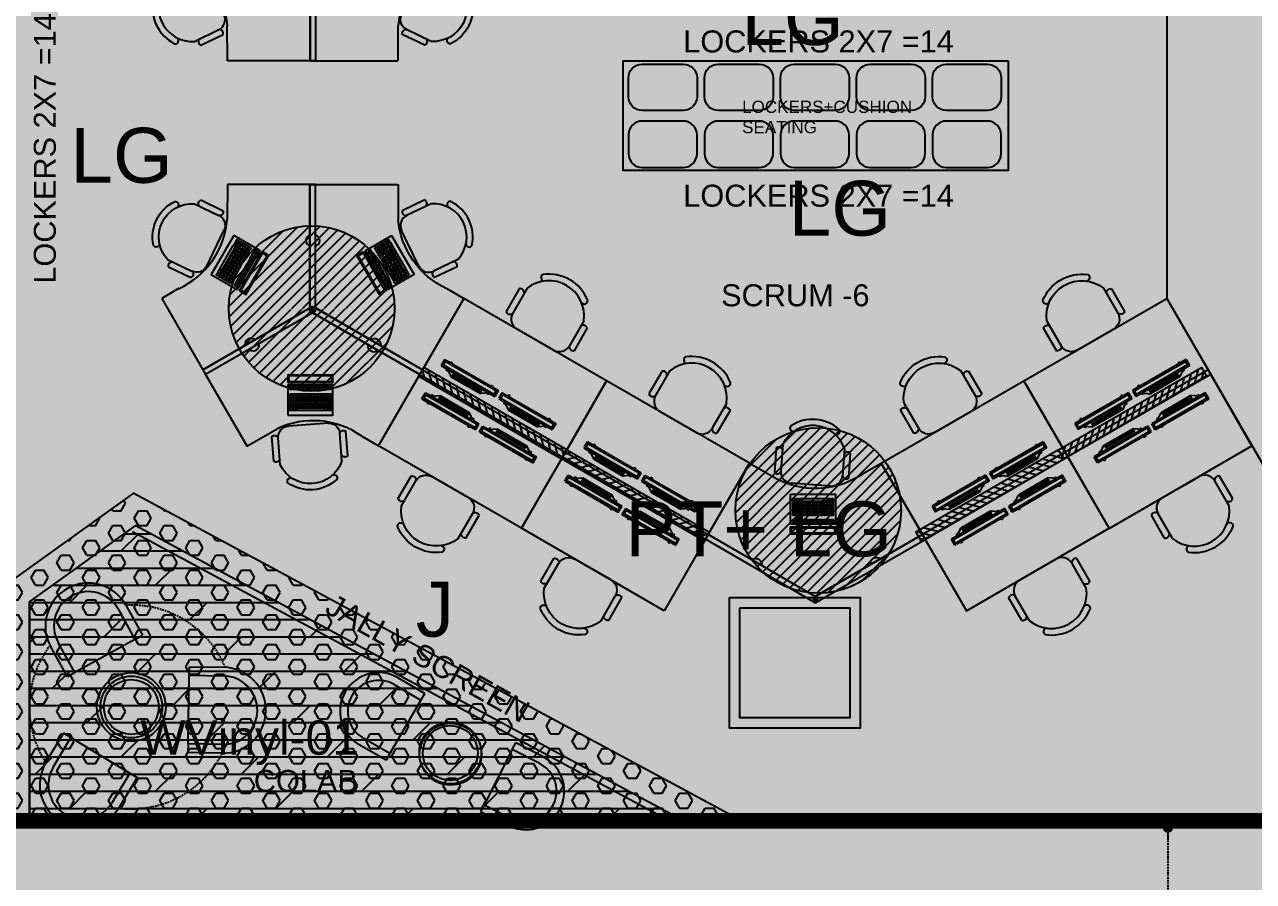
# Model space of a CAD drawing. Header units: millimetres. Extents: x 4688743 to 4806056, y -3017657 to -2960297.
# Drawn here: x 4718546 to 4727490, y -2975656 to -2969417 of the extents above; entities that cross this region are included whole.
import ezdxf

# ---------------------------------------------------------------- set-up
doc = ezdxf.new("R2010")
doc.units = ezdxf.units.MM
doc.header["$MEASUREMENT"] = 0
doc.header["$PDMODE"] = 34
for name, pattern in [('CONTINU', [0]), ('DASHED', [19.05, 12.7, -6.35]), ('HIDDEN', [0.375, 0.25, -0.125])]:
    doc.linetypes.add(name, pattern=pattern)
for name, color, linetype in [('a-bldg line above', 7, 'HIDDEN'), ('a-col', 3, 'Continuous'), ('a-hat col', 254, 'Continuous'), ('i floor', 252, 'Continuous'), ('I-CEIL', 11, 'CONTINU'), ('I-CHAR', 100, 'Continuous'), ('I-CLNG-GRID', 31, 'Continuous'), ('I-EQPM', 20, 'Continuous'), ('I-EQPN', 93, 'Continuous'), ('I-FINISHES', 174, 'Continuous'), ('I-FLOOR', 8, 'Continuous'), ('I-FLOOR-TEXT', 2, 'Continuous'), ('I-FURN', 3, 'Continuous'), ('I-FURN-CHAIR', 20, 'Continuous'), ('I-FURN-CHAR', 2, 'Continuous'), ('I-FURN-FLOOR', 8, 'DASHED'), ('I-FURN-PNLS', 147, 'Continuous'), ('I-PART', 1, 'Continuous'), ('I-PART-I-DIM', 252, 'Continuous'), ('I-TEXT', 2, 'Continuous'), ('lighting', 7, 'Continuous')]:
    doc.layers.add(name, color=color, linetype=linetype)
doc.styles.add('ROMANS', font='arial.ttf', dxfattribs={"height": 175})
doc.linetypes.add('FENCELINE2', pattern='A,6.35,-2.54,[132,ltypeshp.shx,S=2.54,R=0,X=-2.54,Y=0],-2.54,25.4', length=36.83)
doc.linetypes.add('ZIGZAG', pattern='A,0.0001,-0.2,[131,ltypeshp.shx,S=0.2,R=0,X=-0.2,Y=0],-0.4,[131,ltypeshp.shx,S=0.2,R=180,X=0.2,Y=0],-0.2', length=0.8001)
doc.dimstyles.new('I-DIM-100', dxfattribs={"dimscale": 100, "dimtxt": 175, "dimasz": 0.75, "dimexe": 0.0625, "dimexo": 0.0625, "dimgap": 0.09, "dimtad": 0, "dimdec": 0, "dimrnd": 5, "dimzin": 0, "dimdsep": 46, "dimtxsty": 'ROMANS', "dimblk": 'DOT', "dimcen": 0.09, "dimclrd": 8, "dimclre": 8, "dimclrt": 2, "dimadec": 0, "dimazin": 0, "dimtfac": 1, "dimtdec": 0, "dimtmove": 2, "dimatfit": 3, "dimfxl": 0, "dimtolj": 1, "dimtzin": 0, "dimarcsym": 0})

# ---------------------------------------------------------------- blocks, each defined once
blk = doc.blocks.new('I-CHAR')
at = {"layer": 'I-FURN-CHAR', "color": 0}
for p, q in [((-438.2, 234.5), (-234.5, 438.2)), ((19.2, 299), (-120, 438.2)), ((30.3, 351.6), (-97.7, 479.5)), ((-351.6, -30.3), (-479.5, 97.7)), ((-299, -19.2), (-438.2, 120))]:
    blk.add_line(p, q, dxfattribs=at)
for centre, radius, start, end in [((-177.3, 380.9), 81, 45, 135), ((-95.3, 451), 28.6, 94.80348, 202.85849), ((1.7, 354), 28.6, 247.14151, 355.19652), ((-203, 203), 242, 246.63139, 23.36861), ((-380.9, 177.3), 81, 135, 225), ((-203, 203), 287, 276.456, 353.544), ((59.3, 164.7), 23.7, 13.6623, 155.9702), ((-451, 95.3), 28.6, 67.14151, 175.19652), ((-354, -1.7), 28.6, 274.80348, 22.85849), ((-164.7, -59.3), 23.7, 114.0298, 256.3377)]:
    blk.add_arc(centre, radius, start, end, dxfattribs=at)
blk = doc.blocks.new('I-LTOP')
at = {"linetype": 'Continuous'}
for points in [[(-225, 325), (225, 325), (225, 400), (-225, 400)], [(-225, 0), (225, 0), (225, 300), (-225, 300)]]:
    blk.add_lwpolyline(points, close=True, dxfattribs=at)
at = {"color": 8, "linetype": 'Continuous'}
for points in [[(-215, 335), (215, 335), (215, 390), (-215, 390)], [(-205, 281), (-180, 281), (-180, 256), (-205, 256)], [(-170, 281), (-145, 281), (-145, 256), (-170, 256)], [(-135, 281), (-110, 281), (-110, 256), (-135, 256)], [(-100, 281), (-75, 281), (-75, 256), (-100, 256)], [(-65, 281), (-40, 281), (-40, 256), (-65, 256)], [(-30, 281), (-5, 281), (-5, 256), (-30, 256)], [(5, 281), (30, 281), (30, 256), (5, 256)], [(40, 281), (65, 281), (65, 256), (40, 256)], [(75, 281), (100, 281), (100, 256), (75, 256)], [(110, 281), (135, 281), (135, 256), (110, 256)], [(145, 281), (170, 281), (170, 256), (145, 256)], [(180, 281), (205, 281), (205, 256), (180, 256)], [(-205, 211), (-180, 211), (-180, 186), (-205, 186)], [(-205, 176), (-180, 176), (-180, 151), (-205, 151)], [(-205, 141), (-180, 141), (-180, 116), (-205, 116)], [(-170, 211), (-145, 211), (-145, 186), (-170, 186)], [(-170, 176), (-145, 176), (-145, 151), (-170, 151)], [(-170, 141), (-145, 141), (-145, 116), (-170, 116)], [(-135, 211), (-110, 211), (-110, 186), (-135, 186)], [(-135, 176), (-110, 176), (-110, 151), (-135, 151)], [(-135, 141), (-110, 141), (-110, 116), (-135, 116)], [(-100, 211), (-75, 211), (-75, 186), (-100, 186)], [(-100, 176), (-75, 176), (-75, 151), (-100, 151)], [(-100, 141), (-75, 141), (-75, 116), (-100, 116)], [(-65, 211), (-40, 211), (-40, 186), (-65, 186)], [(-65, 176), (-40, 176), (-40, 151), (-65, 151)], [(-65, 141), (-40, 141), (-40, 116), (-65, 116)], [(-30, 211), (-5, 211), (-5, 186), (-30, 186)], [(-30, 176), (-5, 176), (-5, 151), (-30, 151)], [(-30, 141), (-5, 141), (-5, 116), (-30, 116)], [(5, 211), (30, 211), (30, 186), (5, 186)], [(5, 176), (30, 176), (30, 151), (5, 151)], [(5, 141), (30, 141), (30, 116), (5, 116)], [(40, 211), (65, 211), (65, 186), (40, 186)], [(40, 176), (65, 176), (65, 151), (40, 151)], [(40, 141), (65, 141), (65, 116), (40, 116)], [(75, 211), (100, 211), (100, 186), (75, 186)], [(75, 176), (100, 176), (100, 151), (75, 151)], [(75, 141), (100, 141), (100, 116), (75, 116)], [(110, 211), (135, 211), (135, 186), (110, 186)], [(110, 176), (135, 176), (135, 151), (110, 151)], [(110, 141), (135, 141), (135, 116), (110, 116)], [(145, 211), (170, 211), (170, 186), (145, 186)], [(145, 176), (170, 176), (170, 151), (145, 151)], [(145, 141), (170, 141), (170, 116), (145, 116)], [(180, 211), (205, 211), (205, 186), (180, 186)], [(180, 176), (205, 176), (205, 151), (180, 151)], [(180, 141), (205, 141), (205, 116), (180, 116)], [(-205, 106), (-180, 106), (-180, 81), (-205, 81)], [(-205, 71), (-180, 71), (-180, 46), (-205, 46)], [(-170, 106), (-145, 106), (-145, 81), (-170, 81)], [(-170, 71), (-145, 71), (-145, 46), (-170, 46)], [(-135, 106), (-110, 106), (-110, 81), (-135, 81)], [(-135, 71), (135, 71), (135, 46), (-135, 46)], [(-100, 106), (-75, 106), (-75, 81), (-100, 81)], [(-65, 106), (-40, 106), (-40, 81), (-65, 81)], [(-30, 106), (-5, 106), (-5, 81), (-30, 81)], [(5, 106), (30, 106), (30, 81), (5, 81)], [(40, 106), (65, 106), (65, 81), (40, 81)], [(75, 106), (100, 106), (100, 81), (75, 81)], [(110, 106), (135, 106), (135, 81), (110, 81)], [(145, 106), (170, 106), (170, 81), (145, 81)], [(145, 71), (170, 71), (170, 46), (145, 46)], [(180, 106), (205, 106), (205, 81), (180, 81)], [(180, 71), (205, 71), (205, 46), (180, 46)]]:
    blk.add_lwpolyline(points, close=True, dxfattribs=at)
blk = doc.blocks.new('120 deg')
at = {"layer": 'I-FURN'}
for p, q in [((0, -43.3), (-779.4, -493.3)), ((779.4, -493.3), (0, -43.3)), ((-779.4, -493.3), (-479.4, -1012.9)), ((479.4, -1012.9), (779.4, -493.3)), ((-478.9, -1013.8), (-258.7, -887.6)), ((356.2, -941.8), (479.4, -1012.9))]:
    blk.add_line(p, q, dxfattribs=at)
for centre, radius, start, end in [((-432.5, -276.4), 43.6, 229.30903, 10.69097), ((444.2, -283.1), 43.6, 169.30903, 310.69097), ((2.6, -1438.8), 610, 54.5643, 115.35787)]:
    blk.add_arc(centre, radius, start, end, dxfattribs=at)
at = {"layer": 'I-FURN-PNLS'}
for p, q in [((0, 2.9), (-799.4, -458.7)), ((0, -43.3), (0, 2.9)), ((0, 2.9), (799.4, -458.7)), ((0, -43.3), (-779.4, -493.3)), ((0, -43.3), (-20, -8.7)), ((0, -43.3), (20, -8.7)), ((0, -43.3), (779.4, -493.3)), ((-799.4, -458.7), (-779.4, -493.3)), ((779.4, -493.3), (799.4, -458.7))]:
    blk.add_line(p, q, dxfattribs=at)
at = {"layer": 'I-EQPM', "xscale": 0.7289999993517995, "yscale": 0.7289999993517995, "zscale": 0.7289999993517995}
blk.add_blockref('I-LTOP', (-16.9, -787.8), dxfattribs=at)
at = {"layer": 'I-FURN', "extrusion": (0, 0, -1), "zscale": -1, "rotation": 310.8322319987356}
blk.add_blockref('I-CHAR', (-2, -1331.7), dxfattribs=at)
blk = doc.blocks.new('I-SMON')
at = {"layer": 'I-EQPM'}
for p, q in [((266.7, 10.9), (-183.3, 10.9)), ((-183.3, 10.9), (-183.3, -39.1)), ((266.7, 10.9), (266.7, -39.1)), ((266.7, -39.1), (-183.3, -39.1)), ((-133.3, -39.1), (-83.3, -74.1)), ((166.7, -74.1), (-83.3, -74.1)), ((216.7, -39.1), (166.7, -74.1))]:
    blk.add_line(p, q, dxfattribs=at)
at = {"layer": 'I-EQPM', "color": 8}
for p, q in [((166.7, -54), (-83.3, -54)), ((166.7, -67.4), (-83.3, -67.4))]:
    blk.add_line(p, q, dxfattribs=at)
blk.add_lwpolyline([(256.7, -29.1), (-173.3, -29.1), (-173.3, 0.9), (256.7, 0.9)], close=True, dxfattribs=at)
at = {"layer": 'I-EQPM'}
for points in [[(-123.3, 10.9), (-123.3, 18.4), (-133.3, 18.4), (-133.3, 10.9)], [(206.7, 10.9), (206.7, 18.4), (216.7, 18.4), (216.7, 10.9)], [(-123.3, -46.1), (-123.3, -50.4), (-133.3, -50.4), (-133.3, -39.1)], [(206.7, -46.1), (206.7, -50.4), (216.7, -50.4), (216.7, -39.1)]]:
    blk.add_lwpolyline(points, dxfattribs=at)
blk = doc.blocks.new('1200X750MM')
at = {"color": 177}
for p, q in [((4894824.7, -2990642.5), (4894824.7, -2990682.5)), ((4896024.7, -2990642.5), (4896024.7, -2990682.5))]:
    blk.add_line(p, q, dxfattribs=at)
at = {"layer": 'I-FURN'}
for p, q in [((4894824.7, -2990042.5), (4896024.7, -2990042.5)), ((4894824.7, -2990642.5), (4894824.7, -2990042.5)), ((4896024.7, -2990042.5), (4896024.7, -2990642.5)), ((4896024.7, -2990642.5), (4894824.7, -2990642.5))]:
    blk.add_line(p, q, dxfattribs=at)
at = {"layer": 'I-FURN', "color": 177}
for p, q in [((4896024.7, -2990642.5), (4894824.7, -2990642.5)), ((4896024.7, -2990682.5), (4894824.7, -2990682.5))]:
    blk.add_line(p, q, dxfattribs=at)
at = {"layer": 'I-EQPN'}
for p in [(4895173.2, -2990508.3, 0), (4895656.8, -2990508.3, 0)]:
    blk.add_blockref('I-SMON', p, dxfattribs=at)
at = {"layer": 'I-FURN-CHAIR', "extrusion": (0, 0, -1), "xscale": 1.058823529411668, "yscale": 1.058823529411668, "zscale": -1.058823529411765, "rotation": 135.0000000000092}
blk.add_blockref('I-CHAR', (-4895424.7, -2989538.8), dxfattribs=at)
blk = doc.blocks.new('A$C1aef29ba')
at = {"layer": 'I-CHAR'}
for p, q in [((62.4, 1268.2), (6.2, 1266.7)), ((512.3, 1280.4), (568.5, 1281.9)), ((62.4, 512.3), (6.2, 513.8)), ((512.3, 500.1), (568.5, 498.5))]:
    blk.add_line(p, q, dxfattribs=at)
for points in [[(0.1, 1491.6), (6.2, 1266.7)], [(56.3, 1493.2), (62.4, 1268.2), (512.3, 1280.4), (506.2, 1505.3)], [(568.5, 1281.9), (562.4, 1506.9)], [(0.1, 288.9), (6.2, 513.8)], [(56.3, 287.3), (62.4, 512.3), (512.3, 500.1), (506.2, 275.2)], [(568.5, 498.5), (562.4, 273.6)]]:
    blk.add_lwpolyline(points, dxfattribs=at)
for centre, radius, start, end in [((281.2, 1499.2), 281.3, 1.55202, 181.55202), ((281.2, 1499.2), 225, 1.55202, 181.55202), ((281.2, 281.2), 281.3, 178.44798, 358.44798), ((281.2, 281.2), 225, 178.44798, 358.44798)]:
    blk.add_arc(centre, radius, start, end, dxfattribs=at)
at = {"layer": 'I-FURN'}
blk.add_circle((306.2, 890.2), 225, dxfattribs=at)
blk = doc.blocks.new('LOUNGE-3')
at = {"layer": 'I-CHAR'}
for p, q in [((26.6, 492.1), (81.3, 522.4)), ((421.8, 230.8), (422.9, 293.3)), ((-410.8, 249.9), (-465.5, 219.6)), ((-439.5, -223), (-493, -190.8)), ((412.9, -269.1), (411.8, -331.6)), ((-11, -480.7), (42.6, -512.9))]:
    blk.add_line(p, q, dxfattribs=at)
for points in [[(-39.8, 741.1), (81.3, 522.4)], [(-94.5, 710.8), (26.6, 492.1), (-410.8, 249.9), (-531.9, 468.6)], [(-465.5, 219.6), (-586.6, 438.3)], [(422.9, 293.3), (672.9, 288.9)], [(662.8, -273.6), (412.9, -269.1), (421.8, 230.8), (671.8, 226.4)], [(-621.9, -405.1), (-493, -190.8)], [(-568.3, -437.3), (-439.5, -223), (-11, -480.7), (-139.8, -695)], [(661.7, -336), (411.8, -331.6)], [(42.6, -512.9), (-86.3, -727.2)]]:
    blk.add_lwpolyline(points, dxfattribs=at)
for centre, radius, start, end in [((-313.2, 589.7), 312.5, 28.97732, 208.97732), ((-313.2, 589.7), 250, 28.97732, 208.97732), ((667.3, -23.6), 312.5, 268.97732, 88.97732), ((667.3, -23.6), 250, 268.97732, 88.97732), ((-354.1, -566.1), 312.5, 148.97732, 328.97732), ((-354.1, -566.1), 250, 148.97732, 328.97732)]:
    blk.add_arc(centre, radius, start, end, dxfattribs=at)
at = {"layer": 'I-FURN'}
blk.add_circle((0, 0), 250, dxfattribs=at)
at = {"layer": 'I-FURN-FLOOR'}
for start, end in [(22.87293, 93.07734), (142.88908, 213.07734), (262.88908, 333.07734)]:
    blk.add_arc((0, 0), 742.2, start, end, dxfattribs=at)
blk = doc.blocks.new('TE')
at = {"layer": 'lighting'}
h = blk.add_hatch(dxfattribs=at)
h.set_pattern_fill('ANSI31', color=256, scale=444.659501, angle=180)
h.set_pattern_definition([(225, (521058.506, -328391.95), (39.3027186, -39.3027186), [])])
edge = h.paths.add_edge_path()
edge.add_arc((4707750.4, -2967012.9), 602.6, 0, 360)
edge = h.paths.add_edge_path(flags=17)
edge.add_arc((4707750.4, -1393315.7), 1573697.3, 269.9804879, 270.0195121, ccw=False)
edge.add_arc((4707750.4, -2932028.5), 34988.5, 269.12236, 270.87764)
at = {"layer": 'lighting', "color": 6}
blk.add_circle((4707750.4, -2967012.9, 0), 602.6, dxfattribs=at)
blk = doc.blocks.new('f')
at = {"layer": 'lighting'}
h = blk.add_hatch(dxfattribs=at)
h.set_pattern_fill('ANSI31', color=2, scale=333, angle=180)
h.paths.add_polyline_path([(4696707.9, -2963336), (4697907.9, -2963336), (4697907.9, -2963411), (4696707.9, -2963411)])
blk.add_lwpolyline([(4696707.9, -2963336), (4697907.9, -2963336), (4697907.9, -2963411), (4696707.9, -2963411)], close=True, dxfattribs=at)
blk = doc.blocks.new('_Dot')
at = {"color": 0, "linetype": 'Continuous', "lineweight": -2}
blk.add_line((-0.5, 0), (-1, 0), dxfattribs=at)
at = {"color": 0, "linetype": 'Continuous', "const_width": 0.5}
blk.add_lwpolyline([(-0.25, 0, 1), (0.25, 0, 1)], format="xyb", close=True, dxfattribs=at)
blk = doc.blocks.new('*D195')
at = {"layer": 'Defpoints', "color": 0}
for p in [(4726801.7, -2975264.6, 0), (4726867.2, -2975264.6), (4726801.7, -2976764.6, 0)]:
    blk.add_point(p, dxfattribs=at)
at = {"layer": 'I-PART-I-DIM', "color": 8, "linetype": 'DASHED', "lineweight": -2}
for p, q in [((4726807.9, -2975264.6), (4726873.5, -2975264.6)), ((4726867.2, -2975339.6), (4726867.2, -2975752.9)), ((4726867.2, -2976689.6), (4726867.2, -2976276.4)), ((4726807.9, -2976764.6), (4726873.5, -2976764.6))]:
    blk.add_line(p, q, dxfattribs=at)
at = {"layer": 'I-PART-I-DIM', "color": 8, "lineweight": -2, "xscale": 75, "yscale": 75, "zscale": 75}
for p, rotation in [((4726867.2, -2975264.6), 90), ((4726867.2, -2976764.6), 270)]:
    blk.add_blockref('_Dot', p, dxfattribs=dict(at, rotation=rotation))
at = {"layer": 'I-PART-I-DIM', "color": 2, "insert": (4726867.2, -2976014.6), "char_height": 175, "attachment_point": 5, "rotation": 90, "style": 'ROMANS'}
blk.add_mtext('\\A1;1500', dxfattribs=at)

msp = doc.modelspace()

# ---------------------------------------------------------------- hatches: boundary and pattern name
at = {"layer": 'a-hat col'}
h = msp.add_hatch(color=256, dxfattribs=at)
h.paths.add_polyline_path([(4752351.8, -2973566.3), (4752801.8, -2973566.3), (4752801.8, -2975266.8), (4751253.1, -2975266.8), (4751253.1, -2974666.8), (4752351.8, -2974666.8)])
h.paths.add_polyline_path([(4734146.9, -2973515.6), (4734148.5, -2973965.1), (4735551.8, -2973965.1), (4735550.2, -2973515.6)])
h.paths.add_polyline_path([(4734148.5, -2965764.9), (4734148.5, -2966214.9), (4735551.8, -2966214.9), (4735551.8, -2965764.9)])
h.paths.add_polyline_path([(4741354.2, -2968650.5), (4741054.2, -2968650.5), (4741054.2, -2970044.1), (4741354.2, -2970044.1)])
h.paths.add_polyline_path([(4742904.2, -2968650.5), (4742604.2, -2968650.5), (4742604.2, -2970044.1), (4742904.2, -2970044.1)])
h.paths.add_polyline_path([(4744104.3, -2965764.9), (4744104.3, -2966064.9), (4742604.2, -2966064.9), (4742604.2, -2965764.9)])
h.paths.add_polyline_path([(4743251.9, -2974464.6), (4744051.9, -2974464.6), (4744051.9, -2975264.6), (4743251.9, -2975264.6)])
h.paths.add_polyline_path([(4734751.8, -2974464.6), (4735551.8, -2974464.6), (4735551.8, -2975264.6), (4734751.8, -2975264.6)])
h.paths.add_polyline_path([(4752651.8, -2965764.6), (4751253.1, -2965764.6), (4751253.1, -2967764.6), (4751553.1, -2967764.6), (4751553.1, -2966064.6), (4752651.8, -2966064.6)])
h.paths.add_polyline_path([(4747653.1, -2967764.6), (4747953.1, -2967764.6), (4747953.1, -2965764.6), (4747653.1, -2965764.6)])
h.paths.add_polyline_path([(4723751.8, -2965765.3), (4724551.8, -2965765.3), (4724551.8, -2966565.3), (4723751.8, -2966565.3)])
h.paths.add_polyline_path([(4712751.8, -2965765.3), (4713551.8, -2965765.3), (4713551.8, -2966565.3), (4712751.8, -2966565.3)])
h.paths.add_polyline_path([(4751751.8, -2984664.6), (4752551.8, -2984664.6), (4752551.8, -2985464.6), (4751751.8, -2985464.6)])
h.paths.add_polyline_path([(4743251.9, -2984664.6), (4744051.9, -2984664.6), (4744051.9, -2985464.6), (4743251.9, -2985464.6)])
h.paths.add_polyline_path([(4723751.8, -2973664.6), (4724551.8, -2973664.6), (4724551.8, -2974464.6), (4723751.8, -2974464.6)])
h.paths.add_polyline_path([(4712751.8, -2984664.6), (4713551.8, -2984664.6), (4713551.8, -2985464.6), (4712751.8, -2985464.6)])
h.paths.add_polyline_path([(4712751.8, -2973664.6), (4713551.8, -2973664.6), (4713551.8, -2974464.6), (4712751.8, -2974464.6)])
h.paths.add_polyline_path([(4734751.8, -2984664.6), (4735551.8, -2984664.6), (4735551.8, -2985464.6), (4734751.8, -2985464.6)])
h.paths.add_polyline_path([(4747553.1, -2975264.1), (4747953.1, -2975264.1), (4747953.1, -2973964.1), (4747553.1, -2973964.1)])
h.paths.add_polyline_path([(4723751.8, -2984664.6), (4724551.8, -2984664.6), (4724551.8, -2985464.6), (4723751.8, -2985464.6)])
at = {"layer": 'i floor'}
h = msp.add_hatch(dxfattribs=at)
h.set_pattern_fill('ANSI31', color=256, scale=50)
h.set_pattern_definition([(45, (-831.27, -12278.078), (-4.4194173824, 4.4194173824), [])])
h.paths.add_polyline_path([(4729096.1, -2975264.5), (4729096, -2975164.5), (4706080.6, -2975164.5), (4706080.6, -2975264.6)])
at = {"layer": 'I-CEIL', "linetype": 'ByBlock'}
h = msp.add_hatch(dxfattribs=at)
h.set_pattern_fill('AR-CONC', color=152, scale=100, double=1)
h.set_pattern_definition([(50, (0, 0), (717.26018, -62.752135), [75, -825]), (355, (0, 0), (-138.75133, 752.19213), [60, -660]), (100.451444, (59.8, -5.2), (578.50885, 689.43999), [63.74019, -701.14211]), (46.1842, (0, 200), (1067.24133, -165.51928), [112.5, -1237.5]), (96.635635, (88.9, 186.2), (934.66195, 974.1186), [95.61034, -1051.71376]), (351.184164, (0, 200), (934.66195, 974.1186), [90, -990]), (21, (100, 150), (596.90705, -402.61889), [75, -825]), (326, (100, 150), (243.31533, 725.150045), [60, -660]), (71.451445, (149.74, 116.45), (840.22238, 322.53115), [63.74019, -701.14211]), (37.5, (0, 0), (12.159855, 332.893854), [0, -652, 0, -670, 0, -662.5]), (7.5, (0, 0), (263.069537, 394.411712), [0, -382, 0, -637, 0, -252.5]), (327.5, (-223, 0), (533.822436, -22.554872), [0, -250, 0, -780, 0, -1035]), (317.5, (-323, 0), (583.18617, 100.104982), [0, -325, 0, -518, 0, -735])])
edge = h.paths.add_edge_path()
edge.add_line((4729096.1, -2975264.6), (4729080.8, -2965965.9))
edge.add_line((4729080.8, -2965965.9), (4724551.8, -2965965.9))
edge.add_line((4724551.8, -2965965.9), (4724551.8, -2966565.3))
edge.add_line((4724551.8, -2966565.3), (4723751.8, -2966565.3))
edge.add_line((4723751.8, -2966565.3), (4723751.8, -2965965.9))
edge.add_line((4723751.8, -2965965.9), (4713551.8, -2965966))
edge.add_line((4713551.8, -2965966), (4713551.8, -2966565.3))
edge.add_line((4713551.8, -2966565.3), (4712751.8, -2966565.3))
edge.add_line((4712751.8, -2966565.3), (4712751.8, -2965966))
edge.add_line((4712751.8, -2965966), (4702551.8, -2965966.1))
edge.add_line((4702551.8, -2965966.1), (4702551.8, -2966565.3))
edge.add_line((4702551.8, -2966565.3), (4702551.9, -2969440.8))
edge.add_line((4702551.9, -2969440.8), (4704051.7, -2969440.8))
edge.add_line((4704051.7, -2969440.8), (4704051.8, -2973264.7))
edge.add_arc((4706051.8, -2973264.6), 2000, 180.00182, 270)
edge.add_line((4706051.8, -2975264.6), (4729096.1, -2975264.6))
h.paths.add_polyline_path([(4694606.8, -2965966.1), (4702401.8, -2965966.1), (4702401.8, -2969440.8), (4694606.8, -2969440.8)])
h = msp.add_hatch(dxfattribs=at)
h.set_pattern_fill('DASH', color=256, scale=999, angle=180)
edge = h.paths.add_edge_path()
edge.add_line((4694606.8, -2969440.8), (4694606.8, -2970692.9))
edge.add_line((4694606.8, -2970692.9), (4701099.5, -2970692.9))
edge.add_line((4701099.5, -2970692.9), (4701099.5, -2974264.6))
edge.add_line((4701099.5, -2974264.6), (4701746.8, -2974264.6))
edge.add_line((4701746.8, -2974264.6), (4701751.8, -2973664.6))
edge.add_line((4701751.8, -2973664.6), (4702551.8, -2973664.6))
edge.add_line((4702551.8, -2973664.6), (4702546.8, -2977114.6))
edge.add_line((4702546.8, -2977114.6), (4709126.7, -2977123))
edge.add_line((4709126.7, -2977123), (4709126.7, -2981131.3))
edge.add_line((4709126.7, -2981131.3), (4708946.7, -2981131.2))
edge.add_line((4708946.7, -2981131.2), (4708946.7, -2982652.9))
edge.add_line((4708946.7, -2982652.9), (4712081.9, -2982652.9))
edge.add_line((4712081.9, -2982652.9), (4712082, -2980387))
edge.add_line((4712082, -2980387), (4710846.7, -2980387))
edge.add_line((4710846.7, -2980387), (4710846.7, -2978839.6))
edge.add_arc((4712846.7, -2978839.6), 2000, 90, 180, ccw=False)
edge.add_line((4712846.7, -2976839.6), (4727819.3, -2976839.6))
edge.add_line((4727819.3, -2976839.6), (4727819.2, -2978874.6))
edge.add_line((4727819.2, -2978874.6), (4728743.5, -2978866))
edge.add_line((4728743.5, -2978866), (4728743.5, -2976839.6))
edge.add_line((4728743.5, -2976839.6), (4736929.5, -2976839.6))
edge.add_line((4736929.5, -2976839.6), (4736929.5, -2985266.2))
edge.add_line((4736929.5, -2985266.2), (4738429.5, -2985266.4))
edge.add_line((4738429.5, -2985266.4), (4738429.5, -2976841.3))
edge.add_line((4738429.5, -2976841.3), (4752446.8, -2976841.3))
edge.add_line((4752446.8, -2976841.3), (4752446.8, -2975266.8))
edge.add_line((4752446.8, -2975266.8), (4743251.9, -2975266.8))
edge.add_line((4743251.9, -2975266.8), (4743251.7, -2971965))
edge.add_line((4743251.7, -2971965), (4741354.2, -2971965))
edge.add_line((4741354.2, -2971965), (4741354.2, -2971965))
edge.add_line((4741354.2, -2971965), (4741204.2, -2971965))
edge.add_line((4741204.2, -2971965), (4741204.2, -2971965))
edge.add_line((4741204.2, -2971965), (4739604.2, -2971965))
edge.add_line((4739604.2, -2971965), (4739604.2, -2975264.6))
edge.add_line((4739604.2, -2975264.6), (4734746.8, -2975264.6))
edge.add_line((4734746.8, -2975264.6), (4734746.8, -2973965.1))
edge.add_line((4734746.8, -2973965.1), (4734148.6, -2973967.3))
edge.add_line((4734148.6, -2973967.3), (4734148.6, -2972141.5))
edge.add_line((4734148.6, -2972141.5), (4731396.1, -2972187.8))
edge.add_line((4731396.1, -2972187.8), (4731396.1, -2975164.6))
edge.add_line((4731396.1, -2975164.6), (4731996.1, -2975164.6))
edge.add_line((4731996.1, -2975164.6), (4731996.1, -2975264.6))
edge.add_line((4731996.1, -2975264.6), (4706051.8, -2975264.6))
edge.add_arc((4706051.8, -2973264.6), 2000, 180, 270, ccw=False)
edge.add_line((4704051.8, -2973264.6), (4704051.7, -2969440.8))
edge.add_line((4704051.7, -2969440.8), (4694606.8, -2969440.8))
at = {"layer": 'I-CLNG-GRID'}
h = msp.add_hatch(dxfattribs=at)
h.set_pattern_fill('HEX', color=256, scale=500)
h.paths.add_polyline_path([(4718381, -2975264.6), (4718381, -2973517.8), (4719340.4, -2972830), (4723858.1, -2975264.6)])
at = {"layer": 'I-FLOOR'}
h = msp.add_hatch(dxfattribs=at)
h.set_pattern_fill('ANSI38', color=152, scale=1000)
h.paths.add_polyline_path([(4714305, -2975264.6), (4709511.7, -2975264.6), (4712444.5, -2973666.9), (4714305, -2973666.9)], flags=16)
h.paths.add_polyline_path([(4718581, -2973620.5), (4719355.5, -2973065.3), (4723436.5, -2975264.6), (4718581, -2975264.6)], flags=16)
h.paths.add_polyline_path([(4702401.8, -2965766.1), (4729076.1, -2965766.1), (4729096.1, -2972164.8), (4729096.1, -2972187.8), (4729096.1, -2975264.6), (4752652.4, -2975264.6), (4752649.5, -2976764.6), (4728720.1, -2976764.6), (4728720.1, -2978871), (4727819.3, -2978871), (4727819.3, -2976764.6), (4718351.5, -2976764.6), (4718351.6, -2980386.7), (4712082, -2980386.7), (4712082, -2982649), (4708946.6, -2982648.9), (4708946.9, -2977123), (4702551.8, -2977114.6), (4702551.8, -2970692.9), (4702401.8, -2970692.9)])
h.paths.add_polyline_path([(4736929.5, -2985266.2), (4738429.5, -2985266.2), (4738422.5, -2976767.3), (4736922.5, -2976767.3)])
h.paths.add_polyline_path([(4694606.8, -2970692.9), (4702401.8, -2970692.9), (4702401.8, -2969440.8), (4694606.8, -2969440.8)])
at = {"layer": 'I-FLOOR', "linetype": 'Continuous', "ltscale": 0.25}
h = msp.add_hatch(dxfattribs=at)
h.set_pattern_fill('DOLMIT', color=30, scale=500)
h.set_pattern_definition([(0, (0, 0), (0, 125), []), (45, (0, 0), (-250, 250), [176.776695, -353.55339])])
h.paths.add_polyline_path([(4709511.7, -2975264.6), (4712444.5, -2973666.9), (4714305, -2973666.9), (4714305, -2975264.6)])
h.paths.add_polyline_path([(4718581, -2975264.6), (4718581, -2973620.5), (4719355.5, -2973065.3), (4723436.5, -2975264.6)])

# ---------------------------------------------------------------- linework, layer by layer
at = {"layer": 'a-bldg line above', "ltscale": 1000}
msp.add_line((4706051.8, -2975264.6, 0), (4729096.1, -2975264.6, 0), dxfattribs=at)
at = {"layer": 'a-col'}
msp.add_lwpolyline([(4723751.8, -2973664.6), (4724551.8, -2973664.6), (4724551.8, -2974464.6), (4723751.8, -2974464.6)], close=True, dxfattribs=at)
at = {"layer": 'i floor', "elevation": 0}
msp.add_lwpolyline([(4718581, -2975264.6), (4718581, -2973620.5), (4719355.5, -2973065.3), (4723436.5, -2975264.6)], close=True, dxfattribs=at)
at = {"layer": 'i floor'}
msp.add_lwpolyline([(4706080.6, -2975264.5), (4706080.6, -2975164.5), (4729096, -2975164.5), (4729096.1, -2975264.5), (4706080.6, -2975264.6)], dxfattribs=at)
at = {"layer": 'I-CLNG-GRID'}
msp.add_lwpolyline([(4729096.1, -2975264.6), (4729080.8, -2965965.9), (4724551.8, -2965965.9), (4724551.8, -2966565.3), (4723751.8, -2966565.3), (4723751.8, -2965965.9), (4713551.8, -2965966), (4713551.8, -2966565.3), (4712751.8, -2966565.3), (4712751.8, -2965966), (4702551.8, -2965966.1), (4702551.8, -2966565.3), (4702551.9, -2969440.8), (4704051.7, -2969440.8), (4704051.8, -2973264.7, 0.414204), (4706051.8, -2975264.6)], format="xyb", close=True, dxfattribs=at)
msp.add_lwpolyline([(4734148.6, -2972141.5), (4731396.1, -2972187.8), (4731396.1, -2975164.6), (4731996.1, -2975164.6), (4731996.1, -2975264.6), (4706051.8, -2975264.6, -0.414214), (4704051.8, -2973264.6), (4704051.7, -2969440.8), (4694606.8, -2969440.8)], format="xyb", dxfattribs=at)
at = {"layer": 'I-CLNG-GRID', "elevation": 0}
msp.add_lwpolyline([(4718381, -2975264.6), (4718381, -2973517.8), (4719340.4, -2972830), (4723858.1, -2975264.6)], close=True, dxfattribs=at)
at = {"layer": 'I-FINISHES', "color": 170, "linetype": 'FENCELINE2', "ltscale": 450, "const_width": 150}
for points in [[(4722903.6, -2970002.7), (4725703.6, -2970002.7)], [(4722903.6, -2970261.8), (4725703.6, -2970261.8)]]:
    msp.add_lwpolyline(points, dxfattribs=at)
at = {"layer": 'I-FINISHES', "color": 84, "linetype": 'ZIGZAG', "ltscale": 200, "const_width": 100}
msp.add_lwpolyline([(4719428, -2972917.2), (4723536, -2975136.3)], dxfattribs=at)
at = {"layer": 'I-FINISHES', "color": 152, "linetype": 'ZIGZAG', "ltscale": 200, "const_width": 150}
msp.add_lwpolyline([(4723648.6, -2973544.7), (4724679.2, -2973544.7), (4724679.2, -2974590.7), (4723648.6, -2974590.7)], close=True, dxfattribs=at)
at = {"layer": 'I-FLOOR', "color": 30, "linetype": 'Continuous', "ltscale": 0.25}
msp.add_lwpolyline([(4718581, -2975264.6), (4718581, -2973620.5), (4719355.5, -2973065.3), (4723436.5, -2975264.6)], close=True, dxfattribs=at)
at = {"layer": 'I-FURN'}
for p, q in [((4726859.2, -2968850.3), (4726859.1, -2971411.6)), ((4726859.2, -2971411.5), (4729083.3, -2975264.6)), ((4727159.1, -2971931.1), (4727479, -2972485.4)), ((4718581, -2973620.5), (4719355.5, -2973065.3)), ((4719355.5, -2973065.3, 0), (4723436.5, -2975264.6, 0)), ((4719331.8, -2973109.4, 0), (4723331.1, -2975264.6, 0)), ((4718581, -2973620.5), (4718581, -2975264.6, 0))]:
    msp.add_line(p, q, dxfattribs=at)
msp.add_lwpolyline([(4725703.6, -2969680.9), (4725703.6, -2970480.9), (4722903.6, -2970480.9), (4722903.6, -2969680.9)], close=True, dxfattribs=at)
at = {"layer": 'I-FURN', "color": 251}
for points in [[(4723440.1, -2969804.8), (4723440.1, -2969942.2, -0.414214), (4723340.1, -2970042.2), (4723041.5, -2970042.2, -0.414214), (4722941.5, -2969942.2), (4722941.5, -2969804.8, -0.414214), (4723041.5, -2969704.8), (4723340.1, -2969704.8, -0.414214)], [(4723993.4, -2969804.8), (4723993.4, -2969942.2, -0.414214), (4723893.4, -2970042.2), (4723594.8, -2970042.2, -0.414214), (4723494.8, -2969942.2), (4723494.8, -2969804.8, -0.414214), (4723594.8, -2969704.8), (4723893.4, -2969704.8, -0.414214)], [(4724546.6, -2969804.8), (4724546.6, -2969942.2, -0.414214), (4724446.6, -2970042.2), (4724148.1, -2970042.2, -0.414214), (4724048.1, -2969942.2), (4724048.1, -2969804.8, -0.414214), (4724148.1, -2969704.8), (4724446.6, -2969704.8, -0.414214)], [(4725099.9, -2969804.8), (4725099.9, -2969942.2, -0.414214), (4724999.9, -2970042.2), (4724701.3, -2970042.2, -0.414214), (4724601.3, -2969942.2), (4724601.3, -2969804.8, -0.414214), (4724701.3, -2969704.8), (4724999.9, -2969704.8, -0.414214)], [(4725653.2, -2969804.8), (4725653.2, -2969942.2, -0.414214), (4725553.2, -2970042.2), (4725254.6, -2970042.2, -0.414214), (4725154.6, -2969942.2), (4725154.6, -2969804.8, -0.414214), (4725254.6, -2969704.8), (4725553.2, -2969704.8, -0.414214)], [(4723440.1, -2970357), (4723440.1, -2970219.6, 0.414214), (4723340.1, -2970119.6), (4723041.5, -2970119.6, 0.414214), (4722941.5, -2970219.6), (4722941.5, -2970357, 0.414214), (4723041.5, -2970457), (4723340.1, -2970457, 0.414214)], [(4723993.4, -2970357), (4723993.4, -2970219.6, 0.414214), (4723893.4, -2970119.6), (4723594.8, -2970119.6, 0.414214), (4723494.8, -2970219.6), (4723494.8, -2970357, 0.414214), (4723594.8, -2970457), (4723893.4, -2970457, 0.414214)], [(4724546.6, -2970357), (4724546.6, -2970219.6, 0.414214), (4724446.6, -2970119.6), (4724148.1, -2970119.6, 0.414214), (4724048.1, -2970219.6), (4724048.1, -2970357, 0.414214), (4724148.1, -2970457), (4724446.6, -2970457, 0.414214)], [(4725099.9, -2970357), (4725099.9, -2970219.6, 0.414214), (4724999.9, -2970119.6), (4724701.3, -2970119.6, 0.414214), (4724601.3, -2970219.6), (4724601.3, -2970357, 0.414214), (4724701.3, -2970457), (4724999.9, -2970457, 0.414214)], [(4725653.2, -2970357), (4725653.2, -2970219.6, 0.414214), (4725553.2, -2970119.6), (4725254.6, -2970119.6, 0.414214), (4725154.6, -2970219.6), (4725154.6, -2970357, 0.414214), (4725254.6, -2970457), (4725553.2, -2970457, 0.414214)]]:
    msp.add_lwpolyline(points, format="xyb", close=True, dxfattribs=at)
at = {"layer": 'I-FURN', "elevation": 0}
msp.add_lwpolyline([(4718581, -2975264.6), (4718581, -2973620.5), (4719355.5, -2973065.3), (4723436.5, -2975264.6)], close=True, dxfattribs=at)
at = {"layer": 'I-PART'}
msp.add_lwpolyline([(4723676.8, -2973589.6), (4724626.8, -2973589.6), (4724626.8, -2974539.6), (4723676.8, -2974539.6)], close=True, dxfattribs=at)
at = {"layer": 'lighting'}
for centre, radius in [((4719323.2, -2974386, 0), 225), ((4719323.2, -2974386, 0), 200), ((4721644.4, -2974720.9), 225), ((4721644.4, -2974720.9), 200)]:
    msp.add_circle(centre, radius, dxfattribs=at)

# ---------------------------------------------------------------- block references
at = {"layer": 'I-FURN', "xscale": -1}
for name, p, rotation in [('120 deg', (4720661.1, -2968759.3), 299.9981806608244), ('120 deg', (4720626.1, -2971502.5), 119.9981806608244), ('1200X750MM', (10456821.2, -2828970.7), 330.00999278437), ('1200X750MM', (10457860.5, -2829570.5), 330.00999278437), ('1200X750MM', (1982059.2, -8009754.7), 209.9959139067452), ('120 deg', (4724300.9, -2973624), 179.9900072241347), ('1200X750MM', (1981019.9, -8010354.5), 209.9959139067452)]:
    msp.add_blockref(name, p, dxfattribs=dict(at, rotation=rotation))
at = {"layer": 'I-FURN'}
for name, p, rotation in [('120 deg', (4720626.1, -2968759.3), 60.00181933917558), ('120 deg', (4720661.1, -2971502.5), 240.0018193391756), ('1200X750MM', (-1008219.1, -2828970.9), 29.99000721563015), ('120 deg', (4720643.4, -2971472.5), 0.01589821680015651), ('1200X750MM', (-1009258.4, -2829570.7), 29.99000721563015), ('1200X750MM', (7466542.9, -8009754.5), 150.0040860932548), ('A$C1aef29ba', (4721010.5, -2974035.9), 241.4789070885912)]:
    msp.add_blockref(name, p, dxfattribs=dict(at, rotation=rotation))
at = {"layer": 'I-FURN', "extrusion": (0, 0, -1), "xscale": -1, "zscale": -1, "rotation": 209.9959139067452}
msp.add_blockref('1200X750MM', (-7467582.3, -8010354.3), dxfattribs=at)
at = {"layer": 'I-FURN'}
msp.add_blockref('LOUNGE-3', (4719323.2, -2974386, 0), dxfattribs=at)
at = {"layer": 'lighting'}
for p in [(12885.2, -4471.6, 0), (16572, -5942.5, 0)]:
    msp.add_blockref('TE', p, dxfattribs=at)
at = {"layer": 'lighting', "color": 6, "xscale": -1}
for p, rotation in [((-827694.1, -3190623.9), 150.0069718223479), ((2138671.8, -7887541.7), 209.9930281781972)]:
    msp.add_blockref('f', p, dxfattribs=dict(at, rotation=rotation))
at = {"layer": 'lighting', "color": 6}
for p, rotation in [((10276258.5, -3190623.9), 209.9930281776521), ((7309892.7, -7887541.7), 150.0069718218029)]:
    msp.add_blockref('f', p, dxfattribs=dict(at, rotation=rotation))

# ---------------------------------------------------------------- texts
at = {"layer": 'I-FINISHES', "color": 170, "linetype": 'FENCELINE2', "ltscale": 450, "char_height": 400, "width": 628.939, "attachment_point": 1, "style": 'ROMANS'}
for insert in [(4723761.8, -2969166.3), (4718879.4, -2970169.2, 0), (4724107.1, -2970554.4)]:
    msp.add_mtext('LG', dxfattribs=dict(at, insert=insert))
at = {"layer": 'I-FINISHES', "color": 152, "linetype": 'ZIGZAG', "ltscale": 200, "insert": (4723888.7, -2972889.6), "char_height": 400, "width": 2301.59, "attachment_point": 2, "style": 'ROMANS'}
msp.add_mtext('PT+ LG', dxfattribs=at)
at = {"layer": 'I-FINISHES', "color": 84, "linetype": 'ZIGZAG', "ltscale": 200, "insert": (4721532.6, -2973474.1), "char_height": 400, "width": 2301.59, "attachment_point": 2, "style": 'ROMANS'}
msp.add_mtext('J', dxfattribs=at)
at = {"layer": 'I-FLOOR-TEXT', "linetype": 'Continuous', "insert": (4719388.9, -2974484), "char_height": 250, "width": 2443.159, "attachment_point": 1, "style": 'ROMANS'}
msp.add_mtext('WVinyl-01', dxfattribs=at)
at = {"layer": 'I-TEXT', "char_height": 160, "width": 2628.611, "attachment_point": 7, "style": 'ROMANS'}
for s, insert, rotation in [('LOCKERS 2X7 =14', (4718776, -2971303.6), 90), ('JALLY SCREEN', (4720721.5, -2973697.3, 0), 330.57861)]:
    msp.add_mtext(s, dxfattribs=dict(at, insert=insert, rotation=rotation))
at = {"layer": 'I-TEXT', "attachment_point": 7, "style": 'ROMANS'}
for s, insert, char_height, width in [('LOCKERS 2X7 =14', (4723340, -2969622.2), 160, 2628.611), ('LOCKERS+CUSHION SEATING ', (4723768.4, -2970209.5), 88.786, 1458.651), ('LOCKERS 2X7 =14', (4723340, -2970745.2), 160, 2628.611), ('SCRUM -6', (4723615.5, -2971470.6), 160, 2628.611), ('COLAB ', (4720214.5, -2975007), 160, 2628.611)]:
    msp.add_mtext(s, dxfattribs=dict(at, insert=insert, char_height=char_height, width=width))

# ---------------------------------------------------------------- dimensions: what is measured, and where the dimension line sits
at = {"layer": 'I-PART-I-DIM'}
dim = msp.add_linear_dim(base=(4726867.2, -2975264.6), p1=(4726801.7, -2976764.6, 0), p2=(4726801.7, -2975264.6, 0), angle=90, dimstyle='I-DIM-100', override={"dimfxl": 100}, dxfattribs=at)
dim.commit()
dim.dimension.update_dxf_attribs({"geometry": '*D195', "text_midpoint": (4726867.2, -2976014.6)})

doc.saveas('drawing.dxf')
